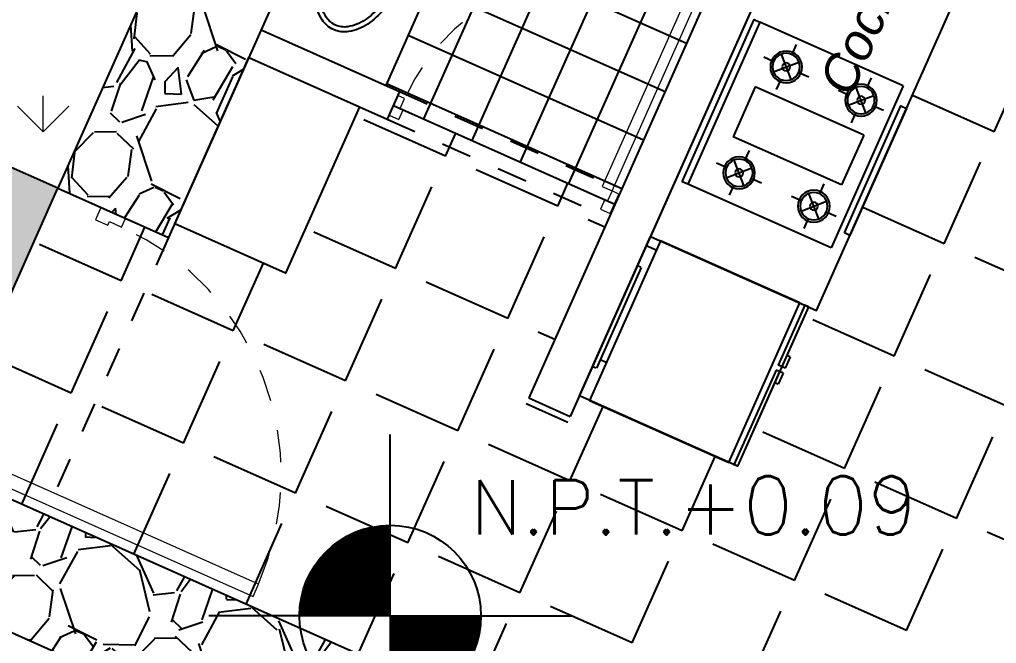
# Model space of a CAD drawing. Header units: millimetres. Extents: x 525387 to 527545, y 2235066 to 2235448.
# Drawn here: x 525605.337 to 525608.559, y 2235283.626 to 2235285.684 of the extents above; entities that cross this region are included whole.
import ezdxf
from ezdxf.enums import TextEntityAlignment as Align

# ---------------------------------------------------------------- set-up
doc = ezdxf.new("R2010")
doc.units = ezdxf.units.MM
doc.linetypes.add('HIDDEN2', pattern=[4.7624999999999975, 3.174999999999998, -1.587499999999999])
doc.linetypes.add('JIS_02_1.0', pattern=[2, 1, -1])
for name, color, linetype in [('auxiliar', 6, 'Continuous'), ('muebles', 2, 'Continuous'), ('MUEBLES FIJOS', 2, 'Continuous'), ('pie de plano', 7, 'Continuous'), ('PISOS', 7, 'Continuous'), ('Texto', 7, 'Continuous')]:
    doc.layers.add(name, color=color, linetype=linetype)
for name, color, linetype, lineweight in [('jardin', 72, 'Continuous', 5), ('muro', 5, 'Continuous', 35), ('puertas', 2, 'Continuous', 13)]:
    doc.layers.add(name, color=color, linetype=linetype, lineweight=lineweight)
doc.styles.add('ARIAL', font='ariali.ttf')
doc.styles.add('NIVEL', font='romans')

# ---------------------------------------------------------------- blocks, each defined once
blk = doc.blocks.new('Nptpl')
at = {"color": 0, "linetype": 'ByBlock'}
for q in [(4.263256414560601e-14, 0.1666666666669414), (-0.166666666666624, 2.747431911605721e-13), (4.263256414560601e-14, -0.1666666666663919), (0.1666666666667093, 2.747431911605721e-13)]:
    blk.add_line((4.263256414560601e-14, 2.747431911605721e-13), q, dxfattribs=at)
at = {"color": 0, "linetype": 'ByBlock', "const_width": 0.08333333333333333}
for points in [[(8.526512829121202e-14, 0.04166666666886461, 0.4142135623846828), (-0.0416666666665814, 5.494863823211441e-13, 1)], [(8.526512829121202e-14, -0.04166666666777037, 0.4142135623829513), (0.04166666666650087, 5.494863823211441e-13, 1)]]:
    blk.add_lwpolyline(points, format="xyb", dxfattribs=at)
at = {"color": 0, "linetype": 'ByBlock'}
blk.add_circle((0, 0), 0.08333333333333333, dxfattribs=at)
at = {"color": 0, "linetype": 'ByBlock', "style": 'NIVEL'}
blk.add_text('N.P.T.', height=0.05, dxfattribs=at).set_placement((0.2646358372095595, 0.07474815208612709), align=Align.RIGHT)
blk.add_attdef('NPT-PLA', (0.2646358372095595, 0.07474815208612709), '', height=0.05, dxfattribs=at)
blk = doc.blocks.new('LLAVES')
at = {"color": 0, "linetype": 'ByBlock'}
for p, q in [((0.01542380811107957, 0.004749999999999766), (0.01542380811107913, -0.004749999999999766)), ((0.09482052666573315, 0.009750000000000016), (0.02042380811107947, 0.009749999999999837)), ((0.09982052666573216, -0.004749999999999944), (0.09982052666573304, 0.004749999999999944)), ((0.02042380811107858, -0.009750000000000016), (0.09482052666573271, -0.009749999999999837))]:
    blk.add_line(p, q, dxfattribs=at)
for centre in [(0.01300000000000079, 0.03460260136218363), (0.01300000000000079, -0.03547564194053728)]:
    blk.add_circle(centre, 0.013, dxfattribs=at)
for centre, start, end in [((0.02042380811107947, 0.004749999999999766), 90, 179.9999999999999), ((0.09482052666573315, 0.004749999999999944), 0, 90), ((0.02042380811107858, -0.004749999999999944), 179.9999999999972, 269.9999999999999), ((0.09482052666573271, -0.004749999999999766), 270, 359.9999999999972)]:
    blk.add_arc(centre, 0.005000000000000001, start, end, dxfattribs=at)
blk = doc.blocks.new('LAVABO OVALIN')
at = {"color": 0, "linetype": 'ByBlock'}
for points in [[(0.01726994423623296, -0.312156660625817, 0.05078095050515012), (0.1009435947466102, -0.2991907228167747, 0.07687118365419797), (0.1822178939987396, -0.263996645305042, 0.1071550682624301), (0.2418800585669203, -0.2054938363627343, 0.1464624129847811), (0.2595843736836514, -0.1463505542089365, 0.1464624129847937), (0.2418800585669203, -0.0872072720551671, 0.1071550682624527), (0.1822178939987396, -0.02870446311285946, 0.07687118365416225), (0.1009435947466102, 0.006489614398901722, 0.0638893277791437), (-0.00456131052959563, 0.02002614337931163, 0.06388932777913635), (-0.110066215805773, 0.006489614398901722, 0.07687118365420041), (-0.1913405150579308, -0.02870446311285946, 0.1071550682624416), (-0.2510026796261116, -0.0872072720551671, 0.1464624129847726), (-0.2687069947428711, -0.1463505542089365, 0.1464624129848107), (-0.2510026796261116, -0.2054938363627343, 0.1071550682624293), (-0.1913405150579308, -0.263996645305042, 0.07687118365419224), (-0.1100662158058014, -0.2991907228167747, 0.05358068943002905), (-0.02173005576378273, -0.3123744493877325, 0.06388932777915331)], [(0.01622520051401466, -0.2921839665021935, 0.05078095050515023), (0.09589461388722498, -0.2798385190073702, 0.07687118365419798), (0.1715587499602691, -0.2470738013251719, 0.1071550682624298), (0.225169612974895, -0.1945047049995594, 0.1464624129847813), (0.2395843736836412, -0.1463505542089365, 0.1464624129847936), (0.225169612974895, -0.09819640341834202, 0.1071550682624528), (0.1715587499602691, -0.04562730709272955, 0.07687118365416243), (0.09589461388722498, -0.0128625894105312, 0.06388932777914352), (-0.00456131052959563, 2.61433793298238e-05, 0.06388932777913632), (-0.1050172349464162, -0.0128625894105312, 0.07687118365420048), (-0.1806813710194604, -0.04562730709272955, 0.1071550682624419), (-0.2342922340340863, -0.09819640341834202, 0.1464624129847724), (-0.2487069947428324, -0.1463505542089365, 0.1464624129848106), (-0.2342922340340863, -0.1945047049995878, 0.1071550682624294), (-0.1806813710194604, -0.2470738013251719, 0.07687118365419217), (-0.1050172349464162, -0.2798385190073702, 0.05358068943002904), (-0.0209084383627669, -0.2923913328928904, 0.05358068943002904)]]:
    blk.add_lwpolyline(points, format="xyb", dxfattribs=at)
for start, end in [(119.1763958550153, 240.8236041449847), (299.1763958550135, 60.82360414498651)]:
    blk.add_arc((-0.002230055763760674, -0.2290881526258488), 0.04000000000000004, start, end, dxfattribs=at)
at = {"color": 0, "linetype": 'ByBlock', "xscale": 2, "yscale": 2, "zscale": 2, "rotation": 90}
blk.add_blockref('LLAVES', (-0.002230055763760674, -0.3690881526258352), dxfattribs=at)
blk = doc.blocks.new('PUERTA INTERC')
at = {"layer": 'puertas', "color": 2}
for p, q in [((0.03984476526466096, 1.13686837721616e-13), (-0.03984476526471781, -1.13686837721616e-13)), ((-0.03984476526471781, -1.13686837721616e-13), (0.03984476526466096, 1.13686837721616e-13)), ((0.03984476526329672, -0.03989651005871764), (0.03984476526466096, 1.13686837721616e-13)), ((-0.0398447652656273, -0.0279275570064641), (-0.8417646167451949, -0.02792755699378802)), ((-0.8417646167451949, -0.02792755699378802), (-0.8417646167465591, -0.06782406705262645)), ((-0.03984476526471781, -1.13686837721616e-13), (-0.0398447652656273, -0.0279275570064641)), ((-0.0398447652656273, -0.0279275570064641), (5.174479321112813e-05, -0.02792755700779281)), ((-0.03984476526699154, -0.06782406706529542), (-0.0398447652656273, -0.0279275570064641)), ((5.174479321112813e-05, -0.02792755700779281), (5.174479275638078e-05, -0.03989651006028083)), ((5.174479275638078e-05, -0.03989651006028083), (0.03984476526329672, -0.03989651005871764)), ((-0.8417646167465591, -0.06782406705262645), (-0.03984476526699154, -0.06782406706529542)), ((0.03984476523584135, -0.8577749654520304), (5.174476513047921e-05, -0.8577749654535864)), ((5.174476513047921e-05, -0.8577749654535864), (5.174476467573186e-05, -0.8697439185060745)), ((0.03984476523447711, -0.8976714755108688), (0.03984476523584135, -0.8577749654520304)), ((5.174476467573186e-05, -0.8697439185060745), (-0.0398447652941627, -0.8697439185047386)), ((-0.0398447652941627, -0.8697439185047386), (-0.03984476529507219, -0.8976714755110891)), ((-0.03984476529507219, -0.8976714755110891), (0.03984476523447711, -0.8976714755108688)), ((-0.03984476529507219, -0.8976714755110891), (0.03984476523447711, -0.8976714755108688))]:
    blk.add_line(p, q, dxfattribs=at)
at = {"layer": 'puertas', "color": 6, "linetype": 'HIDDEN2', "ltscale": 0.03}
blk.add_arc((-0.03421482873824289, -0.06314616007089313), 0.8066174062281217, 180.3322837153754, 269.6000901788149, dxfattribs=at)
blk = doc.blocks.new('Muko07pl')
at = {"color": 0, "linetype": 'ByBlock'}
for p, q in [((-0.223783231948353, 0), (0.2237832319483459, 0)), ((-0.223783231948353, -0.01550000000000296), (-0.223783231948353, 0)), ((0.2237832319483459, -0.01550000000000296), (0.2237832319483459, 0)), ((-0.223783231948353, -0.01771428571428757), (0.2237832319483459, -0.01771428571428757)), ((-0.3542857142857159, -0.0442857142857136), (0.3542857142857088, -0.0442857142857136)), ((-0.3542857142857159, -0.6642857142857146), (-0.3542857142857159, -0.0442857142857136)), ((0.3542857142857088, -0.0442857142857136), (0.3542857142857088, -0.6642857142857146)), ((0.3542857142857088, -0.6642857142857146), (-0.3542857142857159, -0.6642857142857146)), ((-0.3542857142857159, -0.6864285714285714), (-0.0885714285714343, -0.6864285714285714)), ((-0.3542857142857159, -0.7019285714285708), (-0.3542857142857159, -0.6864285714285714)), ((-0.3542857142857159, -0.7019285714285708), (-0.0885714285714343, -0.7019285714285708)), ((-0.1383389464878704, -0.7019285714285708), (-0.0885714285714343, -0.7019285714285708)), ((-0.1383389464878704, -0.7174285714285702), (-0.1383389464878704, -0.7019285714285708)), ((-0.0885714285714343, -0.7019285714285708), (-0.0885714285714343, -0.6864285714285714)), ((-0.0885714285714343, -0.7174285714285702), (-0.0885714285714343, -0.7019285714285708)), ((-0.06632093364686398, -0.6864285714285714), (0.3542857142857088, -0.6864285714285714)), ((-0.06632093364686398, -0.7019285714285708), (-0.06632093364686398, -0.6864285714285714)), ((-0.06632093364686398, -0.7174285714285702), (-0.06632093364686398, -0.7019285714285708)), ((-0.06632093364686398, -0.7019285714285708), (-0.0165534157304208, -0.7019285714285708)), ((-0.06632093364686398, -0.7019285714285708), (0.3542857142857088, -0.7019285714285708)), ((-0.0165534157304208, -0.7174285714285702), (-0.0165534157304208, -0.7019285714285708)), ((0.3542857142857088, -0.7019285714285708), (0.3542857142857088, -0.6864285714285714)), ((-0.1383389464878704, -0.7174285714285702), (-0.0885714285714343, -0.7174285714285702)), ((-0.06632093364686398, -0.7174285714285702), (-0.0165534157304208, -0.7174285714285702))]:
    blk.add_line(p, q, dxfattribs=at)
blk = doc.blocks.new('ESTUFA')
at = {"layer": 'muebles'}
for p, q in [((0.3249999999970896, 0.5973147817566087), (-0.3249999999970896, 0.5973147817566087)), ((-0.3249999999970896, 0.5973147817566087), (-0.3249999999970896, 0.02231478175951906)), ((0.3249999999970896, 0.5973147817566087), (0.3249999999970896, 0.02231478175951906)), ((-0.2106304903427372, 0.5275208162055378), (-0.2106304903427372, 0.567520816199135)), ((-0.09846379888767842, 0.5384176650985637), (-0.09846379888767842, 0.103417665100892)), ((0.1015362011094112, 0.5384176650985637), (-0.09846379888767842, 0.5384176650985637)), ((0.1015362011094112, 0.5384176650985637), (0.1015362011094112, 0.103417665100892)), ((0.2143274509144248, 0.5275208162055378), (0.2143274509144248, 0.567520816199135)), ((-0.2459858294023434, 0.5128761552622336), (-0.175275151283131, 0.4421654771430212)), ((-0.2459858294023434, 0.4421654771430212), (-0.175275151283131, 0.5128761552622336)), ((0.1789721118548186, 0.5128761552622336), (0.249682789974031, 0.4421654771430212)), ((0.1789721118548186, 0.4421654771430212), (0.249682789974031, 0.5128761552622336)), ((-0.2606304903310956, 0.4775208162026274), (-0.3006304903392447, 0.4775208162026274)), ((-0.1206304903316777, 0.4775208162026274), (-0.1606304903398268, 0.4775208162026274)), ((0.1643274509260664, 0.4775208162026274), (0.1243274509179173, 0.4775208162026274)), ((0.3043274509254843, 0.4775208162026274), (0.2643274509173352, 0.4775208162026274)), ((-0.2106304903427372, 0.3875208162061199), (-0.2106304903427372, 0.427520816199717)), ((0.2143274509144248, 0.3875208162061199), (0.2143274509144248, 0.427520816199717)), ((-0.2106304903427372, 0.2275208162026274), (-0.2106304903427372, 0.2675208162107765)), ((0.2143274509144248, 0.2275208162026274), (0.2143274509144248, 0.2675208162107765)), ((-0.2459858294023434, 0.2128761552593232), (-0.175275151283131, 0.1421654771401109)), ((-0.2459858294023434, 0.1421654771401109), (-0.175275151283131, 0.2128761552593232)), ((0.1789721118548186, 0.2128761552593232), (0.249682789974031, 0.1421654771401109)), ((0.1789721118548186, 0.1421654771401109), (0.249682789974031, 0.2128761552593232)), ((-0.2606304903310956, 0.177520816199717), (-0.3006304903392447, 0.177520816199717)), ((-0.1206304903316777, 0.177520816199717), (-0.1606304903398268, 0.177520816199717)), ((0.1643274509260664, 0.177520816199717), (0.1243274509179173, 0.177520816199717)), ((0.3043274509254843, 0.177520816199717), (0.2643274509173352, 0.177520816199717)), ((-0.2106304903427372, 0.0875208162032095), (-0.2106304903427372, 0.1275208162113586)), ((0.2143274509144248, 0.0875208162032095), (0.2143274509144248, 0.1275208162113586)), ((0.1015362011094112, 0.103417665100892), (-0.09846379888767842, 0.103417665100892)), ((0.3249999999970896, 0.02231478175951906), (-0.3249999999970896, 0.02231478175951906))]:
    blk.add_line(p, q, dxfattribs=at)
at = {"layer": 'muebles', "ltscale": 0.35}
for points in [[(-0.254486883012305, 0.6196295635161277), (0.2544868830127598, 0.6196295635161277), (0.2544868830127598, 0.6419443452756468), (-0.254486883012305, 0.6419443452756468)], [(-0.3249999999970896, 0), (0.3249999999970896, 0), (0.3249999999970896, 0.02231478175951906), (-0.3249999999970896, 0.02231478175951906)]]:
    blk.add_lwpolyline(points, close=True, dxfattribs=at)
at = {"layer": 'muebles'}
for centre, radius in [((-0.2106304903427372, 0.4775208162026274), 0.05826164487764651), ((-0.2106304903427372, 0.4775208162026274), 0.05), ((0.2143274509144248, 0.4775208162026274), 0.05826164487764651), ((0.2143274509144248, 0.4775208162026274), 0.05), ((-0.2106304903427372, 0.4775208162026274), 0.01462333688698436), ((0.2143274509144248, 0.4775208162026274), 0.01462333688698436), ((-0.2106304903427372, 0.177520816199717), 0.05826164487764651), ((-0.2106304903427372, 0.177520816199717), 0.05), ((0.2143274509144248, 0.177520816199717), 0.05826164487764651), ((0.2143274509144248, 0.177520816199717), 0.05), ((-0.2106304903427372, 0.177520816199717), 0.01462333688698436), ((0.2143274509144248, 0.177520816199717), 0.01462333688698436)]:
    blk.add_circle(centre, radius, dxfattribs=at)
blk = doc.blocks.new('ACBAÑA 2 R')
at = {"layer": 'muro', "linetype": 'Continuous', "lineweight": -3}
h = blk.add_hatch(dxfattribs=at)
h.set_pattern_fill('GRAVEL', color=41, scale=0.02)
h.set_pattern_definition([(228.0127875, (-685.3352840677835, -47.33532699989155), (-4.064000000319163, -4.571999999716358), [0.06834428800000002, -6.766096727913001]), (184.969741, (-685.3810040677199, -47.38612700020894), (6.095999997588102, 0.5080000289395848), [0.117280944, -11.61080977870479]), (132.5104471, (-685.4978440677514, -47.39628700027242), (5.080000002145499, -5.587999998049193), [0.08269630400000003, -8.18694455882]), (267.273689, (-685.6959640677087, -47.52328700013459), (0.508000001063945, 10.15999999994663), [0.106800904, -10.57328748514759]), (292.83365418, (-685.7010440677404, -47.62996699986979), (-2.540000000212682, 6.095999999911093), [0.10472674, -10.36796154906879]), (357.2736889999999, (-685.6604040677194, -47.72648700000718), (-10.15999999994663, 0.5080000010639457), [0.106800904, -10.57328748514759]), (37.69424047, (-685.5537240677513, -47.73156700003892), (-6.60399999970718, -5.080000000380084), [0.141238732, -13.9826230628494]), (72.25532837, (-685.4419640677515, -47.64520699996501), (3.556000000955859, 11.17599999969577), [0.133343904, -13.201051320381]), (121.42956562, (-685.4013240677305, -47.51820700010285), (-4.064000000576625, 6.603999999645205), [0.1071626, -10.6091091397424]), (175.2363583, (-685.4572040677303, -47.4267669999972), (5.587999999919906, -0.5080000008778514), [0.122342656, -5.994787389999997]), (222.3974378, (-685.5791240676772, -47.41660699993372), (-6.095999999804933, -5.5880000002128), [0.158215584, -15.6633545024354]), (138.81407483, (-685.1930440677097, -47.52836700016633), (-3.555999999786702, 3.048000000247837), [0.054000908, -5.346113164868801]), (171.4692344, (-685.2336840677308, -47.49280699994415), (6.604000000177932, -1.015999998847469), [0.102736396, -10.170927799408]), (225, (-685.3352840677835, -47.47756699984893), (-7.105427357601003e-17, -0.508000000000048), [0.07184186800000002, -0.6465786216856001]), (203.19859051, (-685.3708440677729, -47.41660699993372), (2.540000000069218, 1.015999999821867), [0.03868826399999997, -3.830124473778798]), (291.80140949, (-685.4064040677622, -47.43184700002894), (-0.5080000001062992, 1.523999999964575), [0.05471312400000002, -2.680950598]), (30.96375653, (-685.3860840677517, -47.48264699988067), (1.524000000037277, 1.015999999944225), [0.08886393199999995, -2.873259630581999]), (161.56505118, (-685.3098840677412, -47.43692700006068), (1.016000000026517, -0.5079999999467508), [0.06425742800000002, -1.5421796233656]), (16.389540334, (-685.7010440677404, -47.43184700002894), (5.08000000000003, 1.524000000000049), [0.09001760000000003, -8.911765334507802]), (70.34617594, (-685.614684067783, -47.40644699987024), (-2.032000000185863, -5.587999999934083), [0.075519788, -7.476443135640001]), (293.19859051, (-685.3098840677412, -47.33532699989155), (-1.015999999822653, 2.540000000071057), [0.07737601999999995, -3.791436717778798]), (343.6104596700001, (-685.2794040677836, -47.40644699987024), (-5.080000000106459, 1.523999999644572), [0.09001759999999996, -8.911765334507992]), (339.44395478, (-685.7010440677404, -47.74680700013414), (-2.539999999999973, 1.016000000000042), [0.08680703999999993, -4.253546862621198]), (294.7751406, (-685.6197640676983, -47.77728699985892), (-2.540000003023386, 5.587999998625452), [0.072734424, -7.200718676144002]), (66.80140949, (-685.3048040677095, -47.84332700027153), (1.01599999984046, 2.540000000063861), [0.07737602000000002, -3.7914367177788]), (17.35402464, (-685.2743240677519, -47.77220699982718), (-6.603999999868606, -2.032000000426493), [0.08515654800000004, -8.430475196040002]), (69.44395478, (-685.5537240677513, -47.84332700027153), (-1.016000000017692, -2.539999999992927), [0.04340352, -4.296950382621201]), (101.309932474, (-685.3352840677835, -47.84332700027153), (-0.50800000000008, 2.032000000000074), [0.02590292, -2.564398992905201]), (165.963756532, (-685.3403640676988, -47.81792700011283), (1.523999999999903, -0.507999999999973), [0.10472674, -1.9898109178138]), (186.00900596, (-685.4419640677515, -47.79252699995413), (5.079999999973075, 0.5080000002658708), [0.09705339999999994, -9.608272972667393]), (303.69006753, (-685.3860840677517, -47.52836700016633), (-0.5080000000705939, 1.015999999964741), [0.073264776, -1.758355271936]), (353.15722659, (-685.3454440677306, -47.58932700008154), (8.636000000053137, -1.015999999547879), [0.127911352, -12.6632018130062]), (60.9453959, (-685.218444067752, -47.60456700017676), (-2.032000000055938, -3.555999999968051), [0.05230164800000001, -5.177878463622001]), (90, (-685.1930440677097, -47.5588469998911), (-0.5080000000000001, 0.5080000000000001), [0.03048000000000001, -0.4775200000000001]), (120.25643716, (-685.4521240676986, -47.77728699985892), (2.031999999751434, -3.55600000014196), [0.07057339200000001, -6.986788154640001]), (48.01278749999999, (-685.487684067688, -47.7163269999437), (4.064000000335069, 4.571999999702042), [0.136688576, -6.697752439913001]), (0, (-685.3962440676987, -47.61472700024024), (0.5080000000000001, 0.5080000000000001), [0.13208, -0.3759200000000001]), (325.3048465, (-685.2641640676884, -47.61472700024024), (5.080000001924307, -3.555999997250916), [0.08032191200000001, -7.951863344828002]), (254.0546040999999, (-685.1981240677414, -47.66044700006023), (-0.5079999999645114, -2.03200000000895), [0.073965816, -3.624330007754401]), (207.64597536, (-685.218444067752, -47.73156700003892), (-9.652000000354672, -5.079999999326152), [0.12042902, -11.92249288458759]), (175.42607874, (-685.32512406772, -47.78744699992239), (-6.603999999999767, 0.5079999999998956), [0.127405892, -12.613169291248])])
h.paths.add_polyline_path([(4.549999999930151, 6.799999999813735), (4.440860971459188, 6.799999999813735), (4.370887966128066, 6.799999999813735), (4.320887966197915, 6.799999999813735), (4.149999999906868, 6.799999999813735), (4.145887966151349, 4.949999999720603), (4.545887966058217, 4.949999999720603)])
h = blk.add_hatch(dxfattribs=at)
h.set_pattern_fill('GRAVEL', color=41, scale=0.02)
h.set_pattern_definition([(228.0127875, (-689.4811720339349, -50.53532700007781), (-4.064000000319163, -4.571999999716358), [0.06834428800000002, -6.766096727913001]), (184.969741, (-689.5268920338713, -50.58612699992955), (6.095999997588102, 0.5080000289395848), [0.117280944, -11.61080977870479]), (132.5104471, (-689.6437320339028, -50.59628699999303), (5.080000002145499, -5.587999998049193), [0.08269630400000003, -8.18694455882]), (267.273689, (-689.84185203386, -50.72328699985519), (0.508000001063945, 10.15999999994663), [0.106800904, -10.5732874851476]), (292.83365418, (-689.8469320338918, -50.82996700005606), (-2.540000000212682, 6.095999999911093), [0.10472674, -10.3679615490688]), (357.2736889999999, (-689.8062920338707, -50.92648700019345), (-10.15999999994663, 0.5080000010639457), [0.106800904, -10.5732874851476]), (37.69424047, (-689.6996120339027, -50.93156700022519), (-6.60399999970718, -5.080000000380084), [0.141238732, -13.9826230628494]), (72.25532837, (-689.5878520339029, -50.84520700015128), (3.556000000955859, 11.17599999969577), [0.133343904, -13.201051320381]), (121.42956562, (-689.5472120338818, -50.71820699982345), (-4.064000000576625, 6.603999999645205), [0.1071626, -10.6091091397424]), (175.2363583, (-689.6030920338817, -50.62676700018346), (5.587999999919906, -0.5080000008778514), [0.122342656, -5.994787389999998]), (222.3974378, (-689.7250120338285, -50.61660700011998), (-6.095999999804933, -5.5880000002128), [0.158215584, -15.6633545024354]), (138.81407483, (-689.338932033861, -50.72836699988693), (-3.555999999786702, 3.048000000247837), [0.054000908, -5.346113164868801]), (171.4692344, (-689.3795720338821, -50.69280700013041), (6.604000000177932, -1.015999998847469), [0.102736396, -10.170927799408]), (225, (-689.4811720339349, -50.6775670000352), (-7.105427357601003e-17, -0.508000000000048), [0.07184186800000002, -0.6465786216856001]), (203.19859051, (-689.5167320339242, -50.61660700011998), (2.540000000069218, 1.015999999821867), [0.03868826399999998, -3.830124473778798]), (291.80140949, (-689.5522920339135, -50.6318470002152), (-0.5080000001062992, 1.523999999964575), [0.05471312400000002, -2.680950598]), (30.96375653, (-689.531972033903, -50.68264700006694), (1.524000000037277, 1.015999999944225), [0.08886393199999996, -2.873259630581999]), (161.56505118, (-689.4557720338926, -50.63692700024694), (1.016000000026517, -0.5079999999467508), [0.06425742800000002, -1.5421796233656]), (16.389540334, (-689.8469320338918, -50.6318470002152), (5.08000000000003, 1.524000000000049), [0.09001760000000003, -8.911765334507802]), (70.34617594, (-689.7605720339343, -50.60644700005651), (-2.032000000185863, -5.587999999934083), [0.075519788, -7.476443135640001]), (293.19859051, (-689.4557720338926, -50.53532700007781), (-1.015999999822653, 2.540000000071057), [0.07737601999999996, -3.791436717778798]), (343.6104596700001, (-689.425292033935, -50.60644700005651), (-5.080000000106459, 1.523999999644572), [0.09001759999999998, -8.911765334507994]), (339.44395478, (-689.8469320338918, -50.94680699985474), (-2.539999999999973, 1.016000000000042), [0.08680703999999995, -4.253546862621199]), (294.7751406, (-689.7656520338496, -50.97728700004518), (-2.540000003023386, 5.587999998625452), [0.072734424, -7.200718676144002]), (66.80140949, (-689.4506920338608, -51.04332699999213), (1.01599999984046, 2.540000000063861), [0.07737602000000002, -3.7914367177788]), (17.35402464, (-689.4202120339032, -50.97220700001344), (-6.603999999868606, -2.032000000426493), [0.08515654800000004, -8.430475196040002]), (69.44395478, (-689.6996120339027, -51.04332699999213), (-1.016000000017692, -2.539999999992927), [0.04340352, -4.296950382621201]), (101.309932474, (-689.4811720339349, -51.04332699999213), (-0.50800000000008, 2.032000000000074), [0.02590292, -2.564398992905201]), (165.963756532, (-689.4862520338502, -51.01792699983343), (1.523999999999903, -0.507999999999973), [0.10472674, -1.9898109178138]), (186.00900596, (-689.5878520339029, -50.9925270001404), (5.079999999973075, 0.5080000002658708), [0.09705339999999996, -9.608272972667395]), (303.69006753, (-689.531972033903, -50.72836699988693), (-0.5080000000705939, 1.015999999964741), [0.073264776, -1.758355271936]), (353.15722659, (-689.4913320338819, -50.7893270002678), (8.636000000053137, -1.015999999547879), [0.127911352, -12.6632018130062]), (60.9453959, (-689.3643320339033, -50.80456699989736), (-2.032000000055938, -3.555999999968051), [0.05230164800000001, -5.177878463622001]), (90, (-689.338932033861, -50.75884700007737), (-0.5080000000000001, 0.5080000000000001), [0.03048000000000001, -0.4775200000000001]), (120.25643716, (-689.59801203385, -50.97728700004518), (2.031999999751434, -3.55600000014196), [0.07057339200000001, -6.986788154640001]), (48.01278749999999, (-689.6335720338393, -50.91632700012997), (4.064000000335069, 4.571999999702042), [0.136688576, -6.697752439913001]), (0, (-689.5421320338501, -50.81472699996084), (0.5080000000000001, 0.5080000000000001), [0.13208, -0.3759200000000001]), (325.3048465, (-689.4100520338397, -50.81472699996084), (5.080000001924307, -3.555999997250916), [0.08032191200000001, -7.951863344828002]), (254.0546040999999, (-689.3440120338928, -50.8604470002465), (-0.5079999999645114, -2.03200000000895), [0.073965816, -3.624330007754401]), (207.64597536, (-689.3643320339033, -50.93156700022519), (-9.652000000354672, -5.079999999326152), [0.12042902, -11.9224928845876]), (175.42607874, (-689.4710120338714, -50.98744700010866), (-6.603999999999767, 0.5079999999998956), [0.127405892, -12.613169291248])])
h.paths.add_polyline_path([(6.899999999906868, 6.399999999906868), (6.899999999906868, 6.574999999644846), (6.899998623761348, 6.574999999720603), (6.900001376168802, 6.625), (6.899999999906868, 6.799999999813735), (5.549999999930151, 6.799999999813735), (5.549999999930151, 6.399999999906868)])
at = {"layer": 'PISOS', "lineweight": -3}
h = blk.add_hatch(dxfattribs=at)
h.set_pattern_fill('ANSI37', color=8, scale=0.055, angle=45)
h.set_pattern_definition([(90, (-686.6157146765618, -57.05161443073303), (-0.174625, 0), []), (180, (-686.6157146765618, -57.05161443073303), (-1.387778780781446e-17, -0.174625), [])])
h.paths.add_polyline_path([(6.899999999906868, 5.949999999720603), (6.299999999930151, 5.949999999720603), (6.299999999930151, 5.899999999906868), (6.25, 5.899999999906868), (6.25, 5.099999999627471), (7.899999999906868, 5.099999999627471), (7.899999999906868, 6.401362989097834), (7.0031206154963, 6.400005676783621), (6.899999999906868, 6.399999999906868)])
edge = h.paths.add_edge_path(flags=16)
edge.add_line((7.590920341433957, 6.043451494537294), (7.651130382786505, 6.123690837062895))
edge.add_arc((7.601925478666089, 6.132572132628411), 0.04999999999998451, 349.7684937480232, 450)
edge.add_line((7.601925478666089, 6.182572132907808), (7.522449475014582, 6.137001307681203))
edge.add_arc((7.512192494818009, 6.057661567348987), 0.07999999999999678, -10.231506251724909, 82.63370257257588, ccw=False)
edge = h.paths.add_edge_path(flags=16)
edge.add_arc((7.249107558745891, 6.262796758208424), 0.03500000000005216, 180.0000000001163, 272.45127917419336, ccw=False)
edge.add_line((7.214107558713295, 6.262796758208424), (7.214107558713295, 6.348120950162411))
edge.add_arc((7.249107558745891, 6.348120950162411), 0.03500000000008185, 90.0000000001861, 179.9999999998837, ccw=False)
edge.add_line((7.249107558745891, 6.383120950311422), (7.679346648743376, 6.383120950311422))
edge.add_arc((7.679346648743376, 6.348120950162411), 0.03500000000005343, 1.163016349892132e-10, 89.9999999998139, ccw=False)
edge.add_line((7.714346648659557, 6.348120950162411), (7.714346648659557, 6.262796758208424))
edge.add_arc((7.679346648743376, 6.262796758208424), 0.03500000000008185, 270.0000000001861, 359.9999999998139, ccw=False)
edge.add_line((7.679346648743376, 6.227796758059412), (7.67613408213947, 6.227796758059412))
edge.add_arc((7.676134082023054, 6.192796758376062), 0.03499999999995396, 89.99999999981391, 246.0663315656007)
edge.add_arc((7.464119135867804, 5.76665898039937), 0.4410025871113684, 63.34865741291987, 116.6513425870789)
edge.add_arc((7.252266400260851, 6.192868262995034), 0.03500000000004008, 293.6434708323627, 452.7215857827432)
at = {"layer": 'auxiliar', "linetype": 'JIS_02_1.0', "lineweight": -3, "ltscale": 0.1}
for p, q in [((5.549999999930151, 6.399999999906868), (4.549999999930151, 6.399999999906868)), ((6.199999999953434, 5.899999999906868), (6.199999999953434, 5.099999999627471)), ((6.299999999930151, 5.899999999906868), (6.299999999930151, 5.099999999627471))]:
    blk.add_line(p, q, dxfattribs=at)
at = {"layer": 'muebles', "color": 41, "linetype": 'Continuous', "lineweight": -3}
for p, q in [((5.76127796608489, 4.914005478844047), (5.76127796608489, 4.935597208794206)), ((6.166407966171391, 4.91402778076008), (6.166407966171391, 4.949999999720603))]:
    blk.add_line(p, q, dxfattribs=at)
at = {"layer": 'muebles', "lineweight": -3}
blk.add_lwpolyline([(5.599999999976717, 6.399999999906868), (6.199999999953434, 6.399999999906868), (6.199999999953434, 6), (5.599999999976717, 6)], close=True, dxfattribs=at)
at = {"layer": 'muebles', "linetype": 'Continuous', "lineweight": -3}
for points in [[(6.199999999953434, 4.949999999720603), (6.200016690068878, 4.379602611064911), (5.624266634695232, 4.379602611064911), (5.624249944579788, 4.949999999720603)], [(6.199999999953434, 4.949999999720603), (6.199999999953434, 4.349999999627471), (7.899999999906868, 4.349999999627471), (7.899999999906868, 4.949999999720603)]]:
    blk.add_lwpolyline(points, close=True, dxfattribs=at)
at = {"layer": 'MUEBLES FIJOS', "color": 8, "lineweight": -3}
blk.add_line((6.25, 5.899999999906868), (6.25, 5.099999999627471), dxfattribs=at)
at = {"layer": 'muro', "linetype": 'Continuous', "lineweight": -3}
for p, q in [((4.149999999906868, 6.799999999813735), (4.149999999906868, 4.949999999720603)), ((4.549999999930151, 4.949999999720603), (4.549999999930151, 6.799999999813735)), ((6.899999999906868, 6.799999999813735), (5.549999999930151, 6.799999999813735)), ((5.549999999930151, 6.799999999813735), (5.549999999930151, 6.399999999906868)), ((6.899999999906868, 6.399999999906868), (5.549999999930151, 6.399999999906868)), ((6.199999999953434, 6.399999999906868), (6.199999999953434, 5.899999999906868)), ((6.299999999930151, 6.399999999906868), (6.299999999930151, 5.899999999906868)), ((6.299999999930151, 5.899999999906868), (6.199999999953434, 5.899999999906868)), ((5.529999999911524, 5.099999999627471), (5.529999999911524, 4.949999999720603)), ((7.899999999906868, 5.099999999627471), (5.549999999930151, 5.099999999627471)), ((5.549999999930151, 5.099999999627471), (5.549999999930151, 4.949999999720603)), ((7.899999999906868, 4.949999999720603), (5.549999999930151, 4.949999999720603))]:
    blk.add_line(p, q, dxfattribs=at)
at = {"layer": 'muro', "color": 3, "linetype": 'Continuous', "lineweight": -3}
for p, q in [((4.549999999930151, 6.799999999813735), (5.549999999930151, 6.799999999813735)), ((6.899999999906868, 5.949999999720603), (6.299999999930151, 5.949999999720603))]:
    blk.add_line(p, q, dxfattribs=at)
at = {"layer": 'PISOS', "color": 41, "linetype": 'Continuous', "lineweight": -3}
for p, q in [((4.951017966144718, 6.485133000183851), (4.951017966144718, 6.779773000162095)), ((5.356147966114804, 6.485133000183851), (5.356147966114804, 6.779773000162095)), ((4.549999999930151, 6.485133000183851), (4.840527966152877, 6.485133000183851)), ((4.951017966144718, 6.485133000183851), (5.245657966122963, 6.485133000183851)), ((5.356147966114804, 6.485133000183851), (5.549999999930151, 6.485133000183851)), ((4.951017966144718, 6.080002999864519), (4.951017966144718, 6.374642999842763)), ((5.356147966114804, 6.080002999864519), (5.356147966114804, 6.374642999842763)), ((4.549999999930151, 6.080002999864519), (4.840527966152877, 6.080002999864519)), ((4.951017966144718, 6.080002999864519), (5.245657966122963, 6.080002999864519)), ((5.356147966114804, 6.080002999864519), (5.599999999976717, 6.080002999864519)), ((4.951017966144718, 5.674873000010848), (4.951017966144718, 5.969512999989092)), ((5.356147966114804, 5.674873000010848), (5.356147966114804, 5.969512999989092)), ((5.76127796608489, 5.674873000010848), (5.76127796608489, 5.969512999989092)), ((6.166407966171391, 5.674873000010848), (6.166407966171391, 5.969512999989092)), ((4.549999999930151, 5.674873000010848), (4.840527966152877, 5.674873000010848)), ((4.951017966144718, 5.674873000010848), (5.245657966122963, 5.674873000010848)), ((5.356147966114804, 5.674873000010848), (5.650787966093048, 5.674873000010848)), ((5.76127796608489, 5.674873000010848), (6.055917966063134, 5.674873000010848)), ((6.166407966171391, 5.674873000010848), (6.25, 5.674873000010848)), ((4.951017966144718, 5.269743000157177), (4.951017966144718, 5.564383000135422)), ((5.356147966114804, 5.269743000157177), (5.356147966114804, 5.564383000135422)), ((5.76127796608489, 5.269743000157177), (5.76127796608489, 5.564383000135422)), ((6.166407966171391, 5.269743000157177), (6.166407966171391, 5.564383000135422)), ((4.549999999930151, 5.269743000157177), (4.840527966152877, 5.269743000157177)), ((4.951017966144718, 5.269743000157177), (5.245657966122963, 5.269743000157177)), ((5.356147966114804, 5.269743000157177), (5.650787966093048, 5.269743000157177)), ((5.76127796608489, 5.269743000157177), (6.055917966063134, 5.269743000157177)), ((6.166407966171391, 5.269743000157177), (6.25, 5.269743000157177)), ((4.951017966144718, 4.864612999837846), (4.951017966144718, 5.15925299981609)), ((5.356147966114804, 4.864612999837846), (5.356147966114804, 5.15925299981609)), ((5.76127796608489, 5.099999999627471), (5.76127796608489, 5.15925299981609)), ((6.166407966171391, 5.099999999627471), (6.166407966171391, 5.15925299981609)), ((4.545887966058217, 4.864612999837846), (4.840527966152877, 4.864612999837846)), ((4.951017966144718, 4.864612999837846), (5.245657966122963, 4.864612999837846)), ((5.356147966114804, 4.864612999837846), (5.624239935190417, 4.864612999837846)), ((4.951017966144718, 4.459482999984175), (4.951017966144718, 4.754122999962419)), ((5.356147966114804, 4.459482999984175), (5.356147966114804, 4.754122999962419)), ((4.951017966144718, 4.459482999984175), (5.245657966122963, 4.459482999984175)), ((5.356147966114804, 4.459482999984175), (5.624262237339281, 4.459482999984175)), ((5.356147966114804, 4.054353000130504), (5.356147966114804, 4.348993000108749)), ((5.76127796608489, 4.054353000130504), (5.76127796608489, 4.348993000108749)), ((6.166407966171391, 4.054353000130504), (6.166407966171391, 4.348993000108749)), ((6.571537966141477, 4.054353000130504), (6.571537966141477, 4.348993000108749)), ((6.976667966111563, 4.054353000130504), (6.976667966111563, 4.348993000108749)), ((4.951017966144718, 4.054353000130504), (5.245657966122963, 4.054353000130504)), ((5.356147966114804, 4.054353000130504), (5.650787966093048, 4.054353000130504)), ((5.76127796608489, 4.054353000130504), (6.055917966063134, 4.054353000130504)), ((6.166407966171391, 4.054353000130504), (6.461047966149636, 4.054353000130504)), ((6.571537966141477, 4.054353000130504), (6.866177966119722, 4.054353000130504)), ((6.976667966111563, 4.054353000130504), (7.271307966089807, 4.054353000130504)), ((5.356147966114804, 3.649222999811172), (5.356147966114804, 3.943862999789417)), ((5.76127796608489, 3.649222999811172), (5.76127796608489, 3.943862999789417)), ((6.166407966171391, 3.649222999811172), (6.166407966171391, 3.943862999789417)), ((6.571537966141477, 3.649222999811172), (6.571537966141477, 3.943862999789417)), ((5.356147966114804, 3.649222999811172), (5.650787966093048, 3.649222999811172)), ((5.76127796608489, 3.649222999811172), (6.055917966063134, 3.649222999811172)), ((5.76127796608489, 3.244092999957502), (5.76127796608489, 3.538732999935746))]:
    blk.add_line(p, q, dxfattribs=at)
at = {"layer": 'muebles', "lineweight": -3, "ltscale": 0.35, "xscale": -0.8125920000000006, "yscale": 0.8125920000000005, "zscale": 0.8125920000000005, "rotation": 0.003154093083512777}
blk.add_blockref('Muko07pl', (5.912124972324818, 4.949999999720603), dxfattribs=at)
at = {"layer": 'muebles', "lineweight": -3, "xscale": -0.9000000000000001, "yscale": 0.9000000000000001, "zscale": 0.9000000000000001, "rotation": 179.9968459069165}
blk.add_blockref('ESTUFA', (6.69991680548992, 4.927749909926206), dxfattribs=at)
at = {"layer": 'MUEBLES FIJOS', "lineweight": -3, "xscale": -0.81, "yscale": 0.81, "zscale": 0.81, "rotation": 180}
blk.add_blockref('LAVABO OVALIN', (6.615616869181395, 6.063138443510979), dxfattribs=at)
at = {"layer": 'puertas', "lineweight": -3}
for p, xscale, yscale, zscale, rotation in [((4.551818531705067, 6.600000000093132), 1.111967457512574, 1.111967457512574, 1.111967457512574, 89.99999999999999), ((6.249999999883585, 5.101630636956543), 0.889378112674867, 0.889378112674867, 0.889378112674867, 180)]:
    blk.add_blockref('PUERTA INTERC', p, dxfattribs=dict(at, xscale=xscale, yscale=yscale, zscale=zscale, rotation=rotation))
at = {"layer": 'pie de plano', "lineweight": -3, "style": 'ARIAL'}
blk.add_text('Cocineta', height=0.12, dxfattribs=at).set_placement((6.885998130077496, 4.530995491426438), (7.547635237919167, 4.530995491426438), align=Align.FIT)

msp = doc.modelspace()

# ---------------------------------------------------------------- hatches: boundary and pattern name
at = {"layer": 'jardin'}
h = msp.add_hatch(dxfattribs=at)
h.set_pattern_fill('GRASS', color=72, scale=0.025)
h.set_pattern_definition([(90, (194.1935024295235, -22.17156315827742), (-0.449012806, 0.449012806), [0.1190625, -0.778963112]), (45, (194.1935024295235, -22.17156315827742), (-0.4490128060534577, 0.4490128060534577), [0.1190625, -0.5159375]), (135, (194.1935024295235, -22.17156315827742), (-0.4490128060534577, -0.4490128060534576), [0.1190625, -0.5159375])])
edge = h.paths.add_edge_path()
edge.add_line((525532.9685651099, 2235265.018777107), (525533.3434039074, 2235265.946524886))
edge.add_line((525533.3434039074, 2235265.946524886), (525531.9062651811, 2235266.527166621))
edge.add_line((525531.9062651811, 2235266.527166621), (525534.1539047417, 2235272.090269749))
edge.add_line((525534.1539047417, 2235272.090269749), (525536.193709222, 2235271.266135243))
edge.add_line((525536.193709222, 2235271.266135243), (525536.562877167, 2235272.179857971))
edge.add_line((525536.562877167, 2235272.179857971), (525545.1662853189, 2235268.821973717))
edge.add_line((525545.1662853189, 2235268.821973717), (525547.3497467478, 2235274.82330218))
edge.add_line((525547.3497467478, 2235274.82330218), (525544.7313748535, 2235273.015255336))
edge.add_line((525544.7313748535, 2235273.015255336), (525543.2781960585, 2235272.639106617))
edge.add_line((525543.2781960585, 2235272.639106617), (525541.1485370866, 2235273.090486108))
edge.add_line((525541.1485370866, 2235273.090486108), (525539.9398361517, 2235273.743141092))
edge.add_line((525539.9398361517, 2235273.743141092), (525538.2110542965, 2235276.000038548))
edge.add_line((525538.2110542965, 2235276.000038548), (525537.3736256876, 2235277.555641114))
edge.add_line((525537.3736256876, 2235277.555641114), (525537.8291464725, 2235279.042329289))
edge.add_line((525537.8291464725, 2235279.042329289), (525538.5619413613, 2235280.955201727))
edge.add_line((525538.5619413613, 2235280.955201727), (525539.6831508342, 2235281.758453705))
edge.add_line((525539.6831508342, 2235281.758453705), (525542.1579888097, 2235281.527801211))
edge.add_line((525542.1579888097, 2235281.527801211), (525543.0625858817, 2235281.397905624))
edge.add_line((525543.0625858817, 2235281.397905624), (525544.237610196, 2235281.544910648))
edge.add_line((525544.237610196, 2235281.544910648), (525545.2389396823, 2235280.937943125))
edge.add_line((525545.2389396823, 2235280.937943125), (525545.3998439282, 2235280.590086101))
edge.add_line((525545.3998439282, 2235280.590086101), (525546.3509289569, 2235280.368002899))
edge.add_line((525546.3509289569, 2235280.368002899), (525547.600497491, 2235279.717446517))
edge.add_line((525547.600497491, 2235279.717446517), (525548.5040015223, 2235277.995816217))
edge.add_line((525548.5040015223, 2235277.995816217), (525549.4494635365, 2235280.59445525))
edge.add_line((525549.4494635365, 2235280.59445525), (525547.0341694856, 2235282.223591658))
edge.add_arc((525553.4010597232, 2235290.10956279), 10.13537527618222, 170.284472681075, 231.0836617792268, ccw=False)
edge.add_line((525543.4110483121, 2235291.819973266), (525550.0208712292, 2235308.245539475))
edge.add_arc((525555.8299656212, 2235305.755869185), 6.320129413924658, 80.38193008596693, 156.8009227968103, ccw=False)
edge.add_line((525556.8859309562, 2235311.987159021), (525568.065963876, 2235310.309437103))
edge.add_line((525568.065963876, 2235310.309437103), (525571.100602373, 2235308.445894439))
edge.add_line((525571.100602373, 2235308.445894439), (525574.6095270728, 2235309.283263758))
edge.add_line((525574.6095270728, 2235309.283263758), (525591.9766387951, 2235306.280143735))
edge.add_line((525591.9766387951, 2235306.280143735), (525597.5764745408, 2235303.843793575))
edge.add_line((525597.5764745408, 2235303.843793575), (525606.9181822436, 2235297.037171795))
edge.add_line((525606.9181822436, 2235297.037171795), (525607.4802795019, 2235296.512781397))
edge.add_line((525607.4802795019, 2235296.512781397), (525607.7313576707, 2235296.885019429))
edge.add_line((525607.7313576707, 2235296.885019429), (525605.0168321515, 2235299.331365688))
edge.add_line((525605.0168321515, 2235299.331365688), (525606.1571826885, 2235308.315870588))
edge.add_line((525606.1571826885, 2235308.315870588), (525587.9557378056, 2235310.626073285))
edge.add_line((525587.9557378056, 2235310.626073285), (525576.383262146, 2235312.094899778))
edge.add_line((525576.383262146, 2235312.094899778), (525549.9333449753, 2235316.064083598))
edge.add_line((525549.9333449753, 2235316.064083598), (525525.9451853664, 2235256.452939874))
edge.add_line((525525.9451853664, 2235256.452939874), (525533.2269897189, 2235254.979274598))
edge.add_arc((525533.8274825849, 2235265.506826035), 10.54466362321378, 266.7353789843571, 327.767703411439)
edge.add_arc((525538.862284269, 2235264.345332306), 5.916612411177084, 311.0411354373542, 382.0561272641166)
edge.add_line((525544.3458979388, 2235266.567107169), (525544.7558909323, 2235267.693988821))
edge.add_line((525544.7558909323, 2235267.693988821), (525540.3056363409, 2235269.430909766))
edge.add_line((525540.3056363409, 2235269.430909766), (525538.1183970077, 2235264.017302446))
edge.add_line((525538.1183970077, 2235264.017302446), (525535.220947462, 2235265.18794805))
edge.add_line((525535.220947462, 2235265.18794805), (525534.8463408679, 2235264.260764197))
edge.add_line((525534.8463408679, 2235264.260764197), (525534.1128909915, 2235263.949433194))
edge.add_arc((525532.2472092394, 2235263.099885316), 2.049999999645656, -100.03482796230941, 24.482393480616622, ccw=False)
edge.add_line((525531.890003354, 2235261.081246181), (525531.4886372016, 2235260.087830096))
edge.add_arc((525530.6343550509, 2235259.107931118), 1.299999999730877, -272.9178751744206, 48.917875213800016, ccw=False)
edge.add_line((525530.7005309252, 2235260.4062457), (525531.1018970774, 2235261.399661786))
edge.add_arc((525532.2472092387, 2235263.099885316), 2.049999999851757, 69.39759662553149, 236.0348279646576, ccw=False)
h.paths.add_polyline_path([(525537.1375270657, 2235274.936899961), (525536.4819655273, 2235273.314328216), (525534.905752974, 2235273.951159425), (525535.5613145124, 2235275.573731171)], flags=16)
h = msp.add_hatch(dxfattribs=at)
h.set_pattern_fill('GRASS', color=72, scale=0.025)
h.set_pattern_definition([(90, (0, 0), (-0.449012806, 0.449012806), [0.1190625, -0.778963112]), (45, (0, 0), (-0.4490128060534577, 0.4490128060534577), [0.1190625, -0.5159375]), (135, (0, 0), (-0.4490128060534577, -0.4490128060534576), [0.1190625, -0.5159375])])
edge = h.paths.add_edge_path()
edge.add_line((525618.0629432222, 2235283.701824637), (525614.5294332004, 2235287.203781437))
edge.add_line((525614.5294332004, 2235287.203781437), (525607.2363289868, 2235294.00764637))
edge.add_line((525607.2363289868, 2235294.00764637), (525606.9532373651, 2235293.587946526))
edge.add_line((525606.9532373651, 2235293.587946526), (525614.1828331029, 2235286.843329764))
edge.add_line((525614.1828331029, 2235286.843329764), (525617.7053978947, 2235283.352220457))
edge.add_line((525617.7053978947, 2235283.352220457), (525622.6075460893, 2235278.178528094))
edge.add_line((525622.6075460893, 2235278.178528094), (525624.2520331242, 2235276.442948166))
edge.add_line((525624.2520331242, 2235276.442948166), (525628.7062945096, 2235271.569678852))
edge.add_arc((525634.9186132073, 2235276.559460541), 7.968113007783279, 218.7716957493611, 233.6559660666527)
edge.add_line((525630.1964513541, 2235270.141360173), (525633.1986056595, 2235266.972907857))
edge.add_line((525633.1986056595, 2235266.972907857), (525633.2121527304, 2235266.926232727))
edge.add_line((525633.2121527304, 2235266.926232727), (525633.5744928159, 2235266.883752506))
edge.add_line((525633.5744928159, 2235266.883752506), (525629.0862992101, 2235271.895039319))
edge.add_line((525629.0862992101, 2235271.895039319), (525624.618069241, 2235276.783591227))
edge.add_line((525624.618069241, 2235276.783591227), (525618.0629432222, 2235283.701824637))
h = msp.add_hatch(dxfattribs=at)
h.set_pattern_fill('GRASS', color=72, scale=0.025)
h.set_pattern_definition([(90, (-1981.939004174666, -211.1523106675595), (-0.449012806, 0.449012806), [0.1190625, -0.778963112]), (45, (-1981.939004174666, -211.1523106675595), (-0.4490128060534577, 0.4490128060534577), [0.1190625, -0.5159375]), (135, (-1981.939004174666, -211.1523106675595), (-0.4490128060534577, -0.4490128060534576), [0.1190625, -0.5159375])])
h.paths.add_polyline_path([(525616.8472891089, 2235282.513170424), (525613.3509928689, 2235285.978245751), (525608.6020163539, 2235290.408649298), (525607.1030780211, 2235290.408649298), (525604.8692700316, 2235285.391434408), (525605.4626919958, 2235285.127225927), (525606.5812177643, 2235287.639475936), (525615.0770393981, 2235283.85648573), (525612.2910257565, 2235277.59899664), (525609.9607436777, 2235278.636505066), (525609.3714202776, 2235277.311716626), (525603.2053036267, 2235280.057048637), (525605.0559553527, 2235284.213680469), (525604.4625333886, 2235284.477888951), (525603.7489263956, 2235282.875101402), (525602.9720301729, 2235283.220997886), (525602.2334331765, 2235281.562081871), (525601.4682881286, 2235279.843537955), (525608.9483517003, 2235276.515085535), (525619.2713198636, 2235279.954865594)])
at = {"layer": 'PISOS'}
h = msp.add_hatch(dxfattribs=at)
h.set_pattern_fill('HONEY', color=9, scale=0.09)
h.set_pattern_definition([(0, (-1981.939004174666, -211.1523106675595), (0.428625, 0.24746675805), [0.2857499999999999, -0.5714999999999999]), (120, (-1981.939004174666, -211.1523106675595), (-0.4286249990634771, 0.2474667596721052), [0.2857499999999998, -0.5714999999999996]), (59.99999999999999, (-1981.939004174666, -211.1523106675595), (9.36522819294794e-10, 0.494933517722105), [-0.5714999999999999, 0.2857499999999999])])
edge = h.paths.add_edge_path()
edge.add_line((525606.9532373651, 2235293.587946526), (525607.2363289868, 2235294.00764637))
edge.add_line((525607.2363289868, 2235294.00764637), (525606.3479130142, 2235294.836465225))
edge.add_line((525606.3479130142, 2235294.836465225), (525605.8445237541, 2235294.090161281))
edge.add_arc((525605.9721426611, 2235292.896966655), 1.199999999830135, 96.10489892490847, 124.1823590114058)
edge.add_line((525605.2979482228, 2235293.889670971), (525594.7123011063, 2235301.60266077))
edge.add_line((525594.7123011063, 2235301.60266077), (525591.0525401771, 2235303.194932317))
edge.add_line((525591.0525401771, 2235303.194932317), (525575.182638465, 2235305.939154865))
edge.add_line((525575.182638465, 2235305.939154865), (525574.2028669307, 2235306.540823254))
edge.add_line((525574.2028669307, 2235306.540823254), (525573.5749101448, 2235305.518243049))
edge.add_line((525573.5749101448, 2235305.518243049), (525574.7510732597, 2235304.795972457))
edge.add_line((525574.7510732597, 2235304.795972457), (525577.9330706495, 2235304.24574164))
edge.add_line((525577.9330706495, 2235304.24574164), (525579.0839622102, 2235298.82506341))
edge.add_line((525579.0839622102, 2235298.82506341), (525578.0409486827, 2235296.482416672))
edge.add_line((525578.0409486827, 2235296.482416672), (525577.7984083681, 2235295.937662207))
edge.add_line((525577.7984083681, 2235295.937662207), (525576.9142228351, 2235295.426904986))
edge.add_line((525576.9142228351, 2235295.426904986), (525575.7266137406, 2235295.955662622))
edge.add_line((525575.7266137406, 2235295.955662622), (525574.6303591912, 2235296.443746593))
edge.add_line((525574.6303591912, 2235296.443746593), (525574.2236225482, 2235295.530201136))
edge.add_line((525574.2236225482, 2235295.530201136), (525575.3198770975, 2235295.042117164))
edge.add_line((525575.3198770975, 2235295.042117164), (525574.1301672953, 2235292.369985199))
edge.add_line((525574.1301672953, 2235292.369985199), (525575.226421845, 2235291.881901227))
edge.add_line((525575.226421845, 2235291.881901227), (525575.9362163139, 2235293.476125706))
edge.add_line((525575.9362163139, 2235293.476125706), (525578.7361371672, 2235295.093523571))
edge.add_line((525578.7361371672, 2235295.093523571), (525580.3387425096, 2235298.693034103))
edge.add_line((525580.3387425096, 2235298.693034103), (525579.2065739105, 2235304.025527525))
edge.add_line((525579.2065739105, 2235304.025527525), (525590.7060031955, 2235302.037046834))
edge.add_line((525590.7060031955, 2235302.037046834), (525594.1124133674, 2235300.55500194))
edge.add_line((525594.1124133674, 2235300.55500194), (525595.0989541203, 2235299.836181571))
edge.add_line((525595.0989541203, 2235299.836181571), (525590.2276901774, 2235288.895143621))
edge.add_line((525590.2276901774, 2235288.895143621), (525591.3239447267, 2235288.407059649))
edge.add_line((525591.3239447267, 2235288.407059649), (525593.5868117566, 2235293.489542213))
edge.add_line((525593.5868117566, 2235293.489542213), (525595.8714388438, 2235292.472360698))
edge.add_line((525595.8714388438, 2235292.472360698), (525596.2781754866, 2235293.385906155))
edge.add_line((525596.2781754866, 2235293.385906155), (525593.9935483993, 2235294.40308767))
edge.add_line((525593.9935483993, 2235294.40308767), (525596.0907676786, 2235299.113519294))
edge.add_line((525596.0907676786, 2235299.113519294), (525605.4887313502, 2235292.265907888))
edge.add_arc((509013.475930431, 2231769.083826202), 16961.94861348718, 11.982317951034474, 11.98824039447959, ccw=False)
edge.add_line((525605.8528204352, 2235290.550836786), (525603.4026747464, 2235285.047719467))
edge.add_line((525603.4026747464, 2235285.047719467), (525601.4293808372, 2235283.90782962))
edge.add_line((525601.4293808372, 2235283.90782962), (525602.7841985535, 2235283.30462591))
edge.add_line((525602.7841985535, 2235283.30462591), (525604.3404035454, 2235284.203580832))
edge.add_line((525604.3404035454, 2235284.203580832), (525604.4625333886, 2235284.477888951))
edge.add_line((525604.4625333886, 2235284.477888951), (525605.0559553527, 2235284.213680469))
edge.add_line((525605.0559553527, 2235284.213680469), (525605.4626919958, 2235285.127225927))
edge.add_line((525605.4626919958, 2235285.127225927), (525604.8692700317, 2235285.391434408))
edge.add_line((525604.8692700317, 2235285.391434408), (525607.1030780211, 2235290.408649298))
edge.add_arc((525607.8525471875, 2235277.282750833), 13.14727783833425, 86.73204505863089, 93.26795494136911, ccw=False)
edge.add_line((525608.6020163539, 2235290.408649298), (525613.3509928689, 2235285.978245751))
edge.add_line((525613.3509928689, 2235285.978245751), (525616.8472891089, 2235282.513170424))
edge.add_line((525616.8472891089, 2235282.513170424), (525619.2713198636, 2235279.954865594))
edge.add_line((525619.2713198636, 2235279.954865594), (525608.9483517003, 2235276.515085535))
edge.add_line((525608.9483517003, 2235276.515085535), (525601.468371776, 2235279.843725831))
edge.add_line((525601.468371776, 2235279.843725831), (525600.9616807719, 2235278.705679202))
edge.add_line((525600.9616807719, 2235278.705679202), (525608.5464596847, 2235275.33040119))
edge.add_line((525608.5464596847, 2235275.33040119), (525609.4136088317, 2235272.728039155))
edge.add_line((525609.4136088317, 2235272.728039155), (525614.1571920078, 2235274.30867784))
edge.add_line((525614.1571920078, 2235274.30867784), (525613.3542545586, 2235276.718337057))
edge.add_line((525613.3542545586, 2235276.718337057), (525620.1822073393, 2235278.993521426))
edge.add_line((525620.1822073393, 2235278.993521426), (525621.7364663732, 2235277.353167489))
edge.add_line((525621.7364663732, 2235277.353167489), (525623.3735464438, 2235275.625404818))
edge.add_line((525623.3735464438, 2235275.625404818), (525624.6813222884, 2235274.194607804))
edge.add_line((525624.6813222884, 2235274.194607804), (525627.0727686713, 2235267.017746364))
edge.add_line((525627.0727686713, 2235267.017746364), (525631.696335101, 2235268.558393527))
edge.add_line((525631.696335101, 2235268.558393527), (525630.1964513537, 2235270.141360173))
edge.add_arc((525634.918613206, 2235276.55946054), 7.968113006474778, 218.7716957525168, 233.6559660680781, ccw=False)
edge.add_line((525628.7062945096, 2235271.569678852), (525624.2520331242, 2235276.442948166))
edge.add_line((525624.2520331242, 2235276.442948166), (525622.607546089, 2235278.178528094))
edge.add_line((525622.607546089, 2235278.178528094), (525617.7053978947, 2235283.352220457))
edge.add_line((525617.7053978947, 2235283.352220457), (525614.1828331029, 2235286.843329764))
edge.add_line((525614.1828331029, 2235286.843329764), (525606.9532373651, 2235293.587946526))

# ---------------------------------------------------------------- linework, layer by layer
at = {"layer": 'auxiliar'}
msp.add_line((525605.4626919958, 2235285.127225927), (525604.8692700316, 2235285.391434408), dxfattribs=at)

# ---------------------------------------------------------------- block references
at = {"layer": 'muro', "rotation": 66}
msp.add_blockref('ACBAÑA 2 R', (525609.4174127382, 2235277.291239464), dxfattribs=at)
at = {"layer": 'Texto', "lineweight": -3, "ltscale": 0.35}
ref = msp.add_blockref('Nptpl', (525606.5590699612, 2235283.717130921), dxfattribs=dict(at, xscale=3.589483064943671, yscale=3.589483064943671, zscale=3.589483064943671))
ref.add_attrib('NPT-PLA', '+0.09', (525607.5089758172, 2235283.985438148), dxfattribs={"layer": '0', "color": 0, "linetype": 'ByBlock', "ltscale": 0.35, "height": 0.192, "style": 'NIVEL'})

doc.saveas('drawing.dxf')
